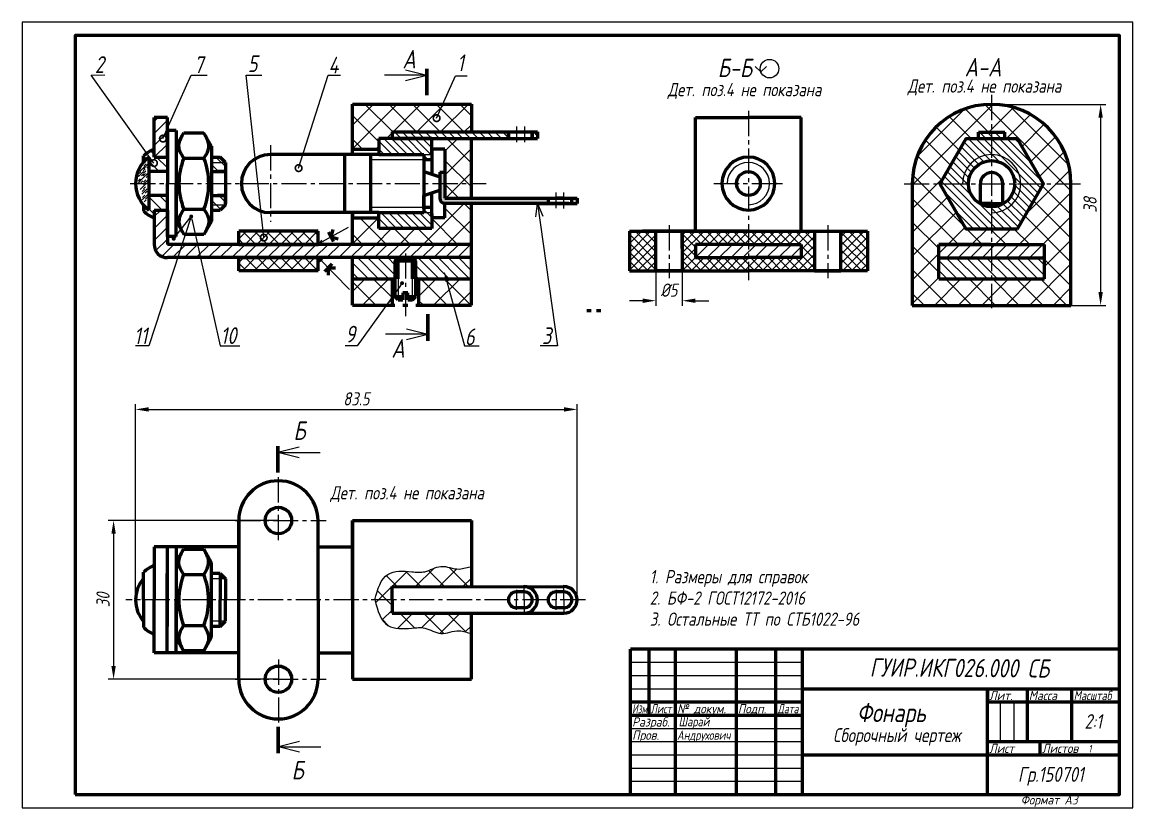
# Model space of a CAD drawing. Header units: millimetres. Extents: x 10 to 1070, y 0 to 297.
# Drawn here: x 430 to 850, y 0 to 297 of the extents above; entities that cross this region are included whole.
import ezdxf
from ezdxf import colors
from ezdxf.entities.mleader import LeaderData, LeaderLine
from ezdxf.math import Vec2, Vec3

# ---------------------------------------------------------------- set-up
doc = ezdxf.new("R2010")
doc.units = ezdxf.units.MM
doc.header["$LTSCALE"] = 0.5
doc.header["$PDMODE"] = 3
doc.linetypes.add('CENTER2', pattern=[28.575, 19.05, -3.175, 3.175, -3.175])
doc.layers.get('0').update_dxf_attribs({"linetype": 'CONTINUOUS', "lineweight": 60})
doc.layers.get('Defpoints').update_dxf_attribs({"linetype": 'CONTINUOUS'})
doc.layers.add('3-размеры', color=6, linetype='CONTINUOUS')
doc.layers.add('4-текст', color=7, linetype='CONTINUOUS', true_color=0x00ad00)
doc.styles.get("Standard").update_dxf_attribs({"font": 'ISOCPEUI.TTF', "width": 0.8})
doc.dimstyles.get("Standard").update_dxf_attribs({"dimtxt": 5, "dimasz": 5, "dimexe": 2, "dimexo": 0, "dimgap": 1.5, "dimtad": 1, "dimdec": 0, "dimzin": 0, "dimtxsty": 'Standard', "dimcen": 5, "dimadec": 0, "dimazin": 0, "dimtfac": 1, "dimtdec": 0, "dimtofl": 0, "dimtmove": 0, "dimatfit": 3, "dimldrblk": 'DOTSMALL', "dimfxl": 1, "dimtolj": 1, "dimtzin": 0, "dimarcsym": 0})
pattern_1 = [(135, (247.4436, -50.095), (-4.49013, -4.49013), []), (225, (247.4436, -50.095), (4.49013, -4.49013), [])]

# ---------------------------------------------------------------- blocks, each defined once
blk = doc.blocks.new('_DotSmall')
at = {"color": 0, "linetype": 'ByBlock', "const_width": 0.5}
blk.add_lwpolyline([(-0.0625, 0, 1), (0.0625, 0, 1)], format="xyb", close=True, dxfattribs=at)
blk = doc.blocks.new('_Dot')
at = {"color": 0, "lineweight": -2}
blk.add_line((-0.5, 0), (-1, 0), dxfattribs=at)
at = {"color": 0, "const_width": 0.5}
blk.add_lwpolyline([(-0.25, 0, 1), (0.25, 0, 1)], format="xyb", close=True, dxfattribs=at)
blk = doc.blocks.new('*D32')
at = {"layer": '3-размеры', "color": 0, "lineweight": -2, "transparency": 16777216}
for p, q in [((669.61, 203), (669.61, 189.71)), ((679.61, 203), (679.61, 189.71)), ((664.61, 191.71), (659.61, 191.71)), ((684.61, 191.71), (689.61, 191.71))]:
    blk.add_line(p, q, dxfattribs=at)
at = {"layer": '3-размеры', "color": 0, "lineweight": -3, "transparency": 16777216}
for points in [[(664.61, 192.54), (664.61, 190.87), (669.61, 191.71)], [(684.61, 192.54), (684.61, 190.87), (679.61, 191.71)]]:
    blk.add_solid(points, dxfattribs=at)
at = {"layer": 'Defpoints', "color": 0, "lineweight": -3, "transparency": 16777216}
for p in [(669.61, 203), (679.61, 203), (679.61, 191.71)]:
    blk.add_point(p, dxfattribs=at)
at = {"layer": '3-размеры', "color": 0, "lineweight": -3, "transparency": 16777216, "insert": (674.61, 195.71), "char_height": 5, "width": 8.0424, "attachment_point": 5}
blk.add_mtext('\\A1;%%C5', dxfattribs=at)
blk = doc.blocks.new('*D33')
at = {"layer": '3-размеры', "color": 0, "lineweight": -2, "transparency": 16777216}
for p, q in [((796.61, 265.94), (839.83, 265.94)), ((837.83, 260.94), (837.83, 194.95)), ((796.61, 189.95), (839.83, 189.95))]:
    blk.add_line(p, q, dxfattribs=at)
at = {"layer": '3-размеры', "color": 0, "lineweight": -3, "transparency": 16777216}
for points in [[(837, 260.94), (838.66, 260.94), (837.83, 265.94)], [(837, 194.95), (838.66, 194.95), (837.83, 189.95)]]:
    blk.add_solid(points, dxfattribs=at)
at = {"layer": 'Defpoints', "color": 0, "lineweight": -3, "transparency": 16777216}
for p in [(796.61, 265.94), (796.61, 189.95), (837.83, 189.95)]:
    blk.add_point(p, dxfattribs=at)
at = {"layer": '3-размеры', "color": 0, "lineweight": -3, "transparency": 16777216, "insert": (833.83, 227.95), "char_height": 5, "attachment_point": 5, "rotation": 90}
blk.add_mtext('\\A1;38', dxfattribs=at)
blk = doc.blocks.new('*D34')
at = {"layer": '3-размеры', "color": 0, "lineweight": -2, "transparency": 16777216}
for p, q in [((526.87, 108.6), (462.55, 108.6)), ((464.55, 103.6), (464.55, 53.6)), ((526.87, 48.6), (462.55, 48.6))]:
    blk.add_line(p, q, dxfattribs=at)
at = {"layer": '3-размеры', "color": 0, "lineweight": -3, "transparency": 16777216}
for points in [[(463.72, 103.6), (465.38, 103.6), (464.55, 108.6)], [(463.72, 53.6), (465.38, 53.6), (464.55, 48.6)]]:
    blk.add_solid(points, dxfattribs=at)
at = {"layer": 'Defpoints', "color": 0, "lineweight": -3, "transparency": 16777216}
for p in [(526.87, 108.6), (464.55, 48.6), (526.87, 48.6)]:
    blk.add_point(p, dxfattribs=at)
at = {"layer": '3-размеры', "color": 0, "lineweight": -3, "transparency": 16777216, "insert": (460.55, 78.6), "char_height": 5, "attachment_point": 5, "rotation": 90}
blk.add_mtext('\\A1;30', dxfattribs=at)
blk = doc.blocks.new('*D35')
at = {"layer": '3-размеры', "color": 0, "lineweight": -2, "transparency": 16777216}
for p, q in [((472.85, 78.59), (472.85, 152.61)), ((639.87, 78.6), (639.87, 152.61)), ((477.85, 150.61), (634.87, 150.61))]:
    blk.add_line(p, q, dxfattribs=at)
at = {"layer": '3-размеры', "color": 0, "lineweight": -3, "transparency": 16777216}
for points in [[(477.85, 151.44), (477.85, 149.78), (472.85, 150.61)], [(634.87, 151.44), (634.87, 149.78), (639.87, 150.61)]]:
    blk.add_solid(points, dxfattribs=at)
at = {"layer": 'Defpoints', "color": 0, "lineweight": -3, "transparency": 16777216}
for p in [(639.87, 150.61), (472.85, 78.59), (639.87, 78.6)]:
    blk.add_point(p, dxfattribs=at)
at = {"layer": '3-размеры', "color": 0, "lineweight": -3, "transparency": 16777216, "insert": (556.36, 154.61), "char_height": 5, "attachment_point": 5}
blk.add_mtext('\\A1;83.5', dxfattribs=at)

msp = doc.modelspace()

# ---------------------------------------------------------------- hatches: boundary and pattern name
at = {"lineweight": -3}
h = msp.add_hatch(dxfattribs=at)
h.set_pattern_fill('ANSI37', scale=2, style=0)
h.set_pattern_definition([(45, (246.883, -5), (-4.49013, 4.49013), []), (135, (246.883, -5), (-4.49013, -4.49013), [])])
h.paths.add_polyline_path([(599.88, 266), (554.88, 266), (554.88, 249), (564.88, 249), (564.88, 253), (569.88, 253), (569.88, 255.5), (599.88, 255.5)])
h.paths.add_polyline_path([(599.88, 253), (584.88, 253), (584.88, 249), (589.88, 249), (589.88, 243.5), (589.88, 236), (599.88, 236), (599.88, 240.25)])
h.paths.add_polyline_path([(599.88, 236), (589.88, 236), (589.88, 230.5), (599.88, 230.5)])
h.paths.add_polyline_path([(599.88, 228.5), (589.88, 228.5), (589.88, 223), (584.88, 223), (584.88, 219), (564.88, 219), (564.88, 223), (554.88, 223), (554.88, 213), (599.88, 213)])
h.paths.add_polyline_path([(569.88, 200), (554.88, 200), (554.88, 190), (569.88, 190)])
h.paths.add_polyline_path([(599.88, 200), (579.88, 200), (579.88, 190), (599.88, 190)])
h = msp.add_hatch(dxfattribs=at)
h.set_pattern_fill('ANSI37', scale=2, style=0)
h.set_pattern_definition([(45, (301.6075, -5.055), (-4.49013, 4.49013), []), (135, (301.6075, -5.055), (-4.49013, -4.49013), [])])
h.paths.add_polyline_path([(796.61, 265.94), (796.61, 255.44), (801.61, 255.44), (801.61, 252.94), (806.42, 252.94), (816.24, 235.94), (826.61, 235.94, 0.414214)])
h.paths.add_polyline_path([(786.79, 252.94), (791.61, 252.94), (791.61, 255.44), (796.61, 255.44), (796.61, 265.94, 0.414214), (766.61, 235.94), (776.98, 235.94)])
h.paths.add_polyline_path([(776.98, 235.94), (766.61, 235.94), (766.61, 189.94), (796.61, 189.94), (796.61, 199.94), (776.61, 199.94), (776.61, 212.94), (796.61, 212.94), (796.61, 218.94), (786.79, 218.94)])
h.paths.add_polyline_path([(826.61, 235.94), (816.24, 235.94), (806.42, 218.94), (796.61, 218.94), (796.61, 212.94), (816.61, 212.94), (816.61, 199.94), (796.61, 199.94), (796.61, 189.94), (826.61, 189.94)])
h = msp.add_hatch(dxfattribs=at)
h.set_pattern_fill('ANSI31', style=0)
h.set_pattern_definition([(45, (246.883, -5), (-2.245064, 2.245064), [])])
h.paths.add_polyline_path([(484.88, 261), (479.88, 261), (479.88, 246), (484.88, 246)])
h.paths.add_polyline_path([(484.88, 226), (479.88, 226), (479.88, 223), (479.88, 223), (479.88, 223), (479.88, 213.07, 0.418115), (484.88, 208), (599.88, 208), (599.88, 213), (484.88, 213)])
h = msp.add_hatch(dxfattribs=at)
h.set_pattern_fill('ANSI31', scale=0.65, angle=90, style=0)
h.set_pattern_definition([(135, (246.883, -5), (-1.459292, -1.459292), [])])
h.paths.add_polyline_path([(584.88, 253), (569.88, 253), (564.88, 253), (564.88, 247), (581.88, 247), (584.88, 247), (584.88, 248.5)])
h.paths.add_polyline_path([(584.88, 247), (581.88, 247), (581.88, 245), (584.88, 245), (584.88, 245.5)])
h.paths.add_polyline_path([(584.88, 226.5), (584.88, 227), (581.88, 227), (581.88, 226.5), (581.88, 225), (584.88, 225)])
h.paths.add_polyline_path([(584.88, 224.5), (584.88, 225), (581.88, 225), (564.88, 225), (564.88, 219), (584.88, 219)])
h = msp.add_hatch(dxfattribs=at)
h.set_pattern_fill('ANSI31', scale=0.65, angle=90, style=0)
h.set_pattern_definition([(135, (247.461, -4.927), (-1.459292, -1.459292), [])])
h.paths.add_polyline_path([(569.88, 255.5), (569.88, 253), (613.88, 253), (613.88, 255.5)])
h.paths.add_polyline_path([(624.88, 255.5), (622.88, 255.5), (622.88, 253), (624.88, 253)])
h = msp.add_hatch(dxfattribs=at)
h.set_pattern_fill('ANSI31', scale=0.65, angle=90, style=0)
h.set_pattern_definition([(135, (301.6075, -5.0551), (-1.4592916, -1.4592916), [])])
h.paths.add_polyline_path([(816.24, 235.94), (807.61, 235.94, -0.414214), (796.61, 224.94), (796.61, 218.94), (806.42, 218.94)])
h.paths.add_polyline_path([(806.42, 252.94), (796.61, 252.94), (796.61, 246.94, -0.414214), (807.61, 235.94), (816.24, 235.94)])
h.paths.add_polyline_path([(796.61, 246.94), (796.61, 252.94), (786.79, 252.94), (776.98, 235.94), (785.61, 235.94, -0.414214)])
h.paths.add_polyline_path([(787.86, 235.94), (776.98, 235.94), (786.79, 218.94), (796.61, 218.94), (796.61, 227.19, -0.414214)])
h.paths.add_polyline_path([(796.61, 244.69), (796.61, 246.94, 0.414214), (785.61, 235.94), (787.86, 235.94, -0.414214)], flags=17)
h.paths.add_polyline_path([(796.61, 246.94), (796.61, 244.69, -0.414214), (805.36, 235.94), (807.61, 235.94, 0.414214)])
h.paths.add_polyline_path([(807.61, 235.94), (805.36, 235.94, -0.414214), (796.61, 227.19), (796.61, 224.94, 0.414214)])
h = msp.add_hatch(dxfattribs=at)
h.set_pattern_fill('ANSI31', scale=0.65, angle=90, style=0)
h.set_pattern_definition([(135, (435.6015, 179.897), (-1.459292, -1.459292), [])])
h.paths.add_polyline_path([(796.61, 252.94), (796.61, 255.44), (791.61, 255.44), (791.61, 252.94)])
h.paths.add_polyline_path([(801.61, 252.94), (801.61, 255.44), (796.61, 255.44), (796.61, 252.94)])
h = msp.add_hatch(dxfattribs=at)
h.set_pattern_fill('ANSI31', angle=90, style=0)
h.set_pattern_definition([(135, (246.883, -5), (-2.245064, -2.245064), [])])
h.paths.add_polyline_path([(491, 226.2), (491.02, 226.23), (490.94, 226.11), (490.95, 226.12), (490.95, 226.13)])
h.paths.add_polyline_path([(491.04, 226.27), (491.02, 226.23), (491.09, 226.34)])
h.paths.add_polyline_path([(491.09, 245.59), (491.03, 245.68), (491, 245.73), (491.01, 245.71)])
h.paths.add_polyline_path([(490.96, 245.79), (490.95, 245.81), (490.95, 245.8)])
h.paths.add_polyline_path([(498.92, 245.9), (498.92, 245.91), (498.96, 245.97), (498.98, 245.99)])
h.paths.add_polyline_path([(501.57, 246), (501.57, 244), (506.88, 244), (504.88, 246)])
h.paths.add_polyline_path([(498.75, 245.64), (498.78, 245.68), (498.78, 245.69), (498.72, 245.59)])
h.paths.add_polyline_path([(498.85, 245.79), (498.85, 245.79), (498.78, 245.69), (498.81, 245.73)])
h.paths.add_polyline_path([(501.57, 244), (501.57, 240.5), (506.88, 240.5), (506.88, 244)])
h.paths.add_polyline_path([(488.24, 244), (488.24, 240.5), (488.26, 240.5), (488.26, 244)])
edge = h.paths.add_edge_path()
edge.add_line((484.93, 240.5), (484.93, 246))
edge.add_line((484.93, 246), (479.88, 246))
edge.add_line((479.88, 246), (479.88, 249))
edge.add_arc((485.34, 236), 14.1, 112.7605, 132.1143)
edge.add_line((475.88, 246.46), (475.88, 244.13))
edge.add_arc((485.34, 236), 12.47, 126.7058, 139.2948, ccw=False)
edge.add_line((477.88, 246), (477.88, 240.5))
edge.add_line((477.88, 240.5), (484.93, 240.5))
h.paths.add_polyline_path([(488.24, 246), (488.24, 244), (488.26, 244), (488.26, 246)])
edge = h.paths.add_edge_path()
edge.add_line((484.93, 226), (484.93, 231.5))
edge.add_line((484.93, 231.5), (477.88, 231.5))
edge.add_line((477.88, 231.5), (477.88, 226))
edge.add_arc((485.34, 236), 12.47, 220.7052, 233.2942, ccw=False)
edge.add_line((475.88, 227.87), (475.88, 225.54))
edge.add_arc((485.34, 236), 14.1, 227.8857, 247.24)
edge.add_line((479.88, 223), (479.88, 226))
edge.add_line((479.88, 226), (484.93, 226))
h.paths.add_polyline_path([(488.24, 231.5), (488.24, 228), (488.26, 228), (488.26, 231.5)])
h.paths.add_polyline_path([(488.24, 228), (488.24, 226), (488.26, 226), (488.26, 228)])
h.paths.add_polyline_path([(498.81, 226.2), (498.79, 226.23), (498.78, 226.25)])
h.paths.add_polyline_path([(498.94, 226), (498.93, 226.01), (498.94, 226)])
h.paths.add_polyline_path([(498.89, 226.08), (498.87, 226.1), (498.9, 226.06)])
h.paths.add_polyline_path([(501.57, 228), (501.57, 226), (504.88, 226), (506.88, 228)])
h.paths.add_polyline_path([(498.86, 226.13), (498.84, 226.15), (498.87, 226.11)])
h.paths.add_polyline_path([(501.57, 231.5), (501.57, 228), (506.88, 228), (506.88, 231.5)])
h = msp.add_hatch(color=7, dxfattribs=at)
h.paths.add_polyline_path([(589.88, 240.25), (587.88, 240.25), (587.88, 236), (589.88, 236)])
h.paths.add_polyline_path([(589.88, 236), (587.88, 236), (587.88, 230.5, 0.414214), (589.88, 228.5), (628.88, 228.5), (628.88, 230.5), (589.88, 230.5)])
h.paths.add_polyline_path([(639.88, 230.5), (637.73, 230.5), (637.73, 228.5), (639.88, 228.5)])
h = msp.add_hatch(dxfattribs=at)
h.set_pattern_fill('ANSI37', style=0)
h.set_pattern_definition([(45, (246.883, -5), (-2.245064, 2.245064), []), (135, (246.883, -5), (-2.245064, -2.245064), [])])
h.paths.add_polyline_path([(541.88, 218), (511.88, 218), (511.88, 213), (541.88, 213)])
h.paths.add_polyline_path([(541.88, 208), (511.88, 208), (511.88, 203), (541.88, 203)])
h = msp.add_hatch(dxfattribs=at)
h.set_pattern_fill('ANSI37', scale=0.75, style=0)
h.set_pattern_definition([(45, (425.6075, 191.5), (-1.683798, 1.683798), []), (135, (425.6075, 191.5), (-1.683798, -1.683798), [])])
h.paths.add_polyline_path([(669.61, 218), (664.61, 218), (659.61, 218), (659.61, 203), (669.61, 203)])
h.paths.add_polyline_path([(704.61, 218), (679.61, 218), (679.61, 203), (704.61, 203), (704.61, 208), (684.61, 208), (684.61, 213), (704.61, 213)])
h.paths.add_polyline_path([(729.61, 218), (704.61, 218), (704.61, 213), (724.61, 213), (724.61, 208), (704.61, 208), (704.61, 203), (729.61, 203)])
h.paths.add_polyline_path([(749.61, 218), (739.61, 218), (739.61, 203), (749.61, 203)])
h = msp.add_hatch(dxfattribs=at)
h.set_pattern_fill('ANSI31', style=0)
h.set_pattern_definition([(45, (425.6075, 191.5), (-2.245064, 2.245064), [])])
h.paths.add_polyline_path([(724.61, 213), (704.61, 213), (704.61, 208), (724.61, 208)])
h.paths.add_polyline_path([(704.61, 213), (684.61, 213), (684.61, 208), (704.61, 208)])
h = msp.add_hatch(dxfattribs=at)
h.set_pattern_fill('ANSI31', style=0)
h.set_pattern_definition([(45, (301.6075, -5.055), (-2.245064, 2.245064), [])])
h.paths.add_polyline_path([(796.61, 212.94), (776.61, 212.94), (776.61, 207.94), (796.61, 207.94)])
h.paths.add_polyline_path([(816.61, 212.94), (796.61, 212.94), (796.61, 207.94), (816.61, 207.94)])
h = msp.add_hatch(dxfattribs=at)
h.set_pattern_fill('ANSI31', scale=0.85, angle=90, style=0)
h.set_pattern_definition([(135, (246.883, -5), (-1.908304, -1.908304), [])])
h.paths.add_polyline_path([(570.88, 208), (565.51, 208), (554.88, 208), (554.88, 200), (570.88, 200)])
h.paths.add_polyline_path([(599.88, 208), (578.88, 208), (578.88, 200), (581.13, 200), (599.88, 200)])
h.paths.add_polyline_path([(570.88, 206.67), (572.22, 206.67), (572.22, 208), (570.88, 208)])
h.paths.add_polyline_path([(577.55, 206.67), (578.88, 206.67), (578.88, 208), (577.55, 208)])
h = msp.add_hatch(dxfattribs=at)
h.set_pattern_fill('ANSI31', scale=0.85, angle=90, style=0)
h.set_pattern_definition([(135, (301.6075, -5.0551), (-1.908304, -1.908304), [])])
h.paths.add_polyline_path([(796.61, 207.94), (776.61, 207.94), (776.61, 199.94), (796.61, 199.94)])
h.paths.add_polyline_path([(816.61, 207.94), (796.61, 207.94), (796.61, 199.94), (816.61, 199.94)])
h = msp.add_hatch(dxfattribs=at)
h.set_pattern_fill('ANSI37', scale=2, angle=90, style=0)
h.set_pattern_definition(pattern_1)
edge = h.paths.add_edge_path()
edge.add_spline(control_points=[(599.87, 91.22), (598.32, 91.04), (594.55, 89.28), (588.41, 92.62), (582.77, 88.64), (576.05, 89.47), (566.41, 89.84), (564.41, 82.63), (563.38, 78.63)], knot_values=[0.332585, 0.332585, 0.332585, 0.332585, 5.011488, 12.082556, 18.407111, 23.407111, 32.462496, 43.310252, 43.310252, 43.310252, 43.310252], degree=3, periodic=0)
edge.add_line((563.37, 78.6), (569.87, 78.6))
edge.add_line((569.87, 78.6), (569.87, 83.61))
edge.add_line((569.87, 83.61), (599.87, 83.6))
edge.add_line((599.87, 83.6), (599.87, 91.22))
h = msp.add_hatch(dxfattribs=at)
h.set_pattern_fill('ANSI37', scale=2, angle=90, style=0)
h.set_pattern_definition(pattern_1)
edge = h.paths.add_edge_path()
edge.add_spline(control_points=[(599.87, 65.97), (598.32, 66.16), (594.55, 67.91), (588.41, 64.57), (582.77, 68.55), (576.05, 67.72), (566.41, 67.35), (564.41, 74.56), (563.38, 78.56)], knot_values=[0.332585, 0.332585, 0.332585, 0.332585, 5.011488, 12.082556, 18.407111, 23.407111, 32.462496, 43.310252, 43.310252, 43.310252, 43.310252], degree=3, periodic=0)
edge.add_line((563.37, 78.6), (569.87, 78.6))
edge.add_line((569.87, 78.6), (569.87, 73.59))
edge.add_line((569.87, 73.59), (599.87, 73.59))
edge.add_line((599.87, 73.59), (599.87, 65.97))

# ---------------------------------------------------------------- linework, layer by layer
at = {"color": 7, "lineweight": -3}
for p, q in [((574.97, 278.95), (582.97, 276.95)), ((707.21, 280.32), (709.34, 278.2)), ((709.34, 278.2), (711.46, 280.32)), ((582.97, 276.95), (566.97, 276.95)), ((574.97, 274.95), (582.97, 276.95)), ((488.24, 244), (488.26, 244)), ((501.57, 244), (506.88, 244)), ((581.88, 245), (561.88, 245)), ((581.88, 247), (584.88, 247)), ((475.83, 240.61), (473.96, 238.7)), ((474.82, 240.42), (474.25, 239.81)), ((476.42, 242.48), (474.47, 240.5)), ((475.85, 239.66), (475.11, 238.92)), ((477.59, 239.97), (475.63, 237.98)), ((476.44, 241.53), (475.7, 240.79)), ((476.57, 239.78), (475.78, 238.94)), ((477.77, 243.54), (475.88, 241.62)), ((476.71, 240.74), (475.92, 239.9)), ((476.82, 243.42), (476.03, 242.58)), ((477.74, 239.98), (477, 239.24)), ((477.77, 242.58), (477.11, 241.92)), ((475.63, 237.98), (473.68, 236)), ((474.62, 237.8), (473.83, 236.96)), ((476.56, 235.73), (474.61, 233.75)), ((475.65, 237.03), (474.91, 236.29)), ((477.73, 237.58), (475.78, 235.6)), ((476.72, 237.4), (475.92, 236.56)), ((477.6, 239.02), (476.86, 238.28)), ((477.75, 236.63), (477.01, 235.89)), ((707.96, 236), (717.53, 236)), ((477.2, 234.03), (475.25, 232.04)), ((476.18, 233.84), (475.39, 233)), ((477.34, 231.79), (475.39, 229.8)), ((476.33, 231.6), (475.53, 230.76)), ((476.58, 234.78), (475.84, 234.04)), ((477.21, 233.08), (476.47, 232.34)), ((476.91, 229.9), (476.12, 229.06)), ((477.36, 230.84), (476.62, 230.1)), ((488.24, 228), (488.26, 228)), ((501.57, 228), (506.88, 228)), ((581.88, 227), (561.88, 227)), ((581.88, 225), (584.88, 225)), ((542.18, 213.36), (553.36, 219.46)), ((542.18, 213.36), (543.31, 214.59)), ((542.18, 213.36), (543.82, 213.6)), ((542, 207.88), (553.8, 196)), ((542, 207.88), (542.68, 206.38)), ((542, 207.88), (543.5, 207.14)), ((570.88, 208), (570.88, 200)), ((578.88, 208), (578.88, 200)), ((575.36, 181.03), (583.36, 179.03)), ((583.36, 179.03), (567.36, 179.03)), ((583.36, 179.03), (575.36, 179.03)), ((575.36, 177.03), (583.36, 179.03)), ((534.71, 136.3), (526.71, 134.3)), ((526.71, 134.3), (542.71, 134.3)), ((534.71, 132.3), (526.71, 134.3)), ((488.2, 86.6), (488.18, 86.6)), ((506.87, 86.6), (501.51, 86.6)), ((616.87, 82.37), (616.87, 78.6)), ((631.87, 82.37), (631.87, 78.6)), ((616.87, 74.83), (616.87, 78.6)), ((631.87, 74.83), (631.87, 78.6)), ((488.2, 70.6), (488.18, 70.6)), ((506.87, 70.6), (501.51, 70.6))]:
    msp.add_line(p, q, dxfattribs=at)
at = {"color": 7, "lineweight": 100}
for p, q in [((582.99, 279.37), (582.99, 269.37)), ((583.38, 176.6), (583.38, 186.6))]:
    msp.add_line(p, q, dxfattribs=at)
at = {"color": 7, "linetype": 'CENTER2', "lineweight": -3}
for p, q in [((796.61, 269.51), (796.61, 188.9)), ((704.61, 263.5), (704.61, 199.5)), ((617.03, 251.66), (617.03, 257.62)), ((620.03, 251.62), (620.03, 257.62)), ((523.88, 250.5), (523.88, 221.5)), ((470.86, 236), (605.44, 236)), ((691.58, 236), (707.96, 236)), ((763.49, 235.94), (830.99, 235.94)), ((631.88, 226.66), (631.88, 232.62)), ((634.88, 226.62), (634.88, 232.62)), ((674.61, 220.22), (674.61, 200.25)), ((734.61, 220.22), (734.61, 200.25)), ((574.88, 209.62), (574.88, 185.4)), ((526.87, 101.19), (526.87, 125.62)), ((510.57, 108.6), (544.88, 108.6)), ((619.87, 78.6), (619.87, 84.14)), ((634.87, 78.6), (634.87, 84.14)), ((642.97, 78.6), (469.18, 78.6)), ((619.87, 78.6), (619.87, 73.05)), ((634.87, 78.6), (634.87, 73.05)), ((526.87, 56), (526.87, 31.57)), ((510.57, 48.6), (544.88, 48.6))]:
    msp.add_line(p, q, dxfattribs=at)
at = {"color": 7, "lineweight": 60}
for p, q in [((554.88, 247), (554.88, 266)), ((554.88, 266), (599.88, 266)), ((599.88, 266), (599.88, 255.5)), ((484.88, 261), (479.88, 261)), ((479.88, 246), (479.88, 261)), ((484.88, 246), (484.88, 261)), ((684.61, 218.5), (684.61, 261)), ((684.61, 261), (704.61, 261)), ((724.61, 261), (704.61, 261)), ((724.61, 218.5), (724.61, 261)), ((488.24, 250.19), (491.09, 255.21)), ((491.09, 255.21), (498.72, 255.21)), ((501.57, 250.19), (498.72, 255.21)), ((584.88, 253), (564.88, 253)), ((564.88, 253), (564.88, 247)), ((569.88, 255.5), (569.88, 253)), ((569.88, 255.5), (624.88, 255.5)), ((569.88, 253), (624.88, 253)), ((584.88, 247.5), (584.88, 253)), ((599.88, 230.5), (599.88, 253)), ((613.88, 255.5), (613.88, 253)), ((613.88, 253), (613.88, 255.5)), ((622.88, 255.5), (622.88, 253)), ((622.88, 253), (622.88, 255.5)), ((624.88, 255.5), (624.88, 253)), ((624.88, 255), (624.88, 253)), ((791.61, 252.94), (791.61, 255.44)), ((791.61, 255.44), (801.61, 255.44)), ((801.61, 252.94), (801.61, 255.44)), ((488.24, 250.19), (488.24, 235.97)), ((501.57, 250.19), (501.57, 235.97)), ((554.88, 249), (564.88, 249)), ((589.88, 249), (584.88, 249)), ((584.88, 248.5), (584.88, 245.5)), ((589.88, 249), (589.88, 243.5)), ((475.88, 244.13), (475.88, 246.46)), ((477.88, 246), (477.88, 226)), ((479.88, 246), (484.93, 246)), ((488.24, 246), (488.26, 246)), ((491.09, 245.59), (498.72, 245.59)), ((501.57, 246), (504.88, 246)), ((506.88, 244), (504.88, 246)), ((506.88, 244), (506.88, 240.5)), ((554.88, 247), (523.88, 247)), ((551.88, 247), (551.88, 225)), ((564.88, 247), (554.88, 247)), ((561.88, 225), (561.88, 247)), ((564.88, 247), (581.88, 247)), ((581.88, 247), (581.88, 240.5)), ((581.88, 245.5), (581.88, 226.5)), ((581.88, 245.5), (581.88, 240.5)), ((584.88, 245), (581.88, 245)), ((584.88, 245.5), (584.88, 239.5)), ((484.88, 240.5), (477.88, 240.5)), ((484.88, 240.5), (484.93, 240.5)), ((488.24, 240.5), (488.26, 240.5)), ((501.57, 240.5), (506.88, 240.5)), ((506.88, 240.5), (503.88, 240.5)), ((506.88, 243.5), (506.88, 228.5)), ((581.88, 240.5), (587.88, 238.5)), ((587.88, 240.25), (589.88, 240.25)), ((587.88, 240.25), (587.88, 230.5)), ((589.88, 243.5), (589.88, 230.5)), ((599.88, 236), (599.88, 240.25)), ((488.24, 235.97), (488.24, 221.74)), ((501.57, 235.97), (501.57, 221.74)), ((766.61, 236.44), (766.61, 192.44)), ((766.61, 235.94), (766.61, 189.94)), ((792.36, 228.44), (792.36, 235.92)), ((800.86, 228.44), (800.86, 235.92)), ((826.61, 189.95), (826.61, 235.86)), ((484.88, 231.5), (477.88, 231.5)), ((484.88, 231.5), (484.93, 231.5)), ((488.24, 231.5), (488.26, 231.5)), ((501.57, 231.5), (506.88, 231.5)), ((506.88, 231.5), (503.88, 231.5)), ((506.88, 228), (506.88, 231.5)), ((581.88, 231.5), (587.88, 233.5)), ((581.88, 226.5), (581.88, 231.5)), ((581.88, 226.5), (581.88, 231.5)), ((584.88, 226.5), (584.88, 232.5)), ((475.88, 227.87), (475.88, 225.54)), ((506.88, 228), (504.88, 226)), ((584.88, 227), (581.88, 227)), ((589.88, 230.5), (637.73, 230.5)), ((589.88, 228.5), (589.88, 228.5)), ((636.68, 228.5), (589.88, 228.5)), ((589.88, 223), (589.88, 228.5)), ((599.88, 190), (599.88, 228.5)), ((624.88, 230.5), (627.88, 230.5)), ((624.88, 228.5), (639.88, 228.5)), ((628.73, 228.5), (631.73, 228.5)), ((628.88, 230.5), (628.88, 228.5)), ((631.73, 230.5), (634.73, 230.5)), ((634.73, 230.5), (631.73, 230.5)), ((637.73, 230.5), (639.88, 230.5)), ((637.73, 230.5), (637.73, 228.5)), ((639.88, 230.5), (639.88, 228.5)), ((796.61, 228.44), (792.36, 228.44)), ((796.61, 228.44), (800.86, 228.44)), ((479.88, 226), (479.88, 213.07)), ((479.88, 226), (484.93, 226)), ((484.88, 226), (484.88, 213)), ((488.24, 226), (488.26, 226)), ((491.09, 226.34), (498.72, 226.34)), ((501.57, 226), (504.88, 226)), ((554.88, 225), (523.88, 225)), ((554.88, 213), (554.88, 225)), ((564.88, 225), (554.88, 225)), ((554.88, 224.5), (554.88, 222.5)), ((554.88, 223), (564.88, 223)), ((564.88, 219), (564.88, 225)), ((564.88, 225), (581.88, 225)), ((581.88, 226.5), (581.88, 225)), ((584.88, 223.5), (584.88, 226.5)), ((584.88, 224.5), (584.88, 219)), ((584.88, 224.5), (584.88, 223.5)), ((589.88, 223), (584.88, 223)), ((488.24, 221.74), (491.09, 216.72)), ((501.57, 221.74), (498.72, 216.72)), ((546.77, 215.86), (547.56, 218.58)), ((584.88, 219), (564.88, 219)), ((498.72, 216.72), (491.09, 216.72)), ((541.88, 218), (511.88, 218)), ((511.88, 213), (511.88, 218)), ((541.88, 213), (541.88, 218)), ((545.8, 217.61), (547.73, 214.11)), ((546.77, 215.86), (549.48, 215.08)), ((659.61, 218), (659.61, 203)), ((659.61, 218), (684.61, 218)), ((659.61, 218), (674.61, 218)), ((674.61, 218), (664.61, 218)), ((664.61, 218), (669.61, 218)), ((669.61, 203), (669.61, 218)), ((674.61, 218), (691.61, 218)), ((704.61, 218), (674.61, 218)), ((679.61, 211.47), (679.61, 218)), ((679.61, 218), (679.61, 203)), ((684.61, 218), (704.61, 218)), ((704.61, 218), (734.61, 218)), ((729.61, 218), (729.61, 203)), ((734.61, 218), (749.61, 218)), ((739.61, 203), (739.61, 218)), ((749.61, 218), (749.61, 203)), ((599.88, 213), (484.88, 213)), ((679.61, 211.11), (679.61, 203)), ((684.61, 213), (684.61, 208)), ((704.61, 213), (684.61, 213)), ((704.61, 213), (724.61, 213)), ((724.61, 213), (724.61, 208)), ((796.61, 212.94), (776.61, 212.94)), ((776.61, 199.94), (776.61, 212.94)), ((776.61, 212.94), (816.61, 212.94)), ((816.61, 199.94), (816.61, 212.94)), ((599.88, 208), (484.88, 208)), ((511.88, 203), (511.88, 208)), ((541.88, 203), (541.88, 208)), ((554.88, 190), (554.88, 208)), ((574.88, 208), (565.51, 208)), ((574.88, 208), (571.13, 208)), ((572.22, 200), (572.22, 208)), ((574.88, 208), (578.63, 208)), ((577.55, 200), (577.55, 208)), ((684.61, 208), (704.61, 208)), ((724.61, 208), (704.61, 208)), ((776.61, 207.94), (816.61, 207.94)), ((776.61, 207.94), (816.61, 207.94)), ((541.88, 203), (511.88, 203)), ((547.09, 205.59), (544.26, 202.76)), ((545.68, 204.17), (548.51, 204.17)), ((545.68, 204.17), (545.68, 201.34)), ((659.61, 203), (704.61, 203)), ((679.61, 203), (669.61, 203)), ((674.61, 203), (679.61, 203)), ((749.61, 203), (704.61, 203)), ((729.61, 203), (739.61, 203)), ((554.88, 200), (570.88, 200)), ((569.88, 200), (569.88, 190)), ((578.88, 200), (581.13, 200)), ((578.88, 200), (599.88, 200)), ((579.88, 200), (579.88, 190)), ((776.61, 199.94), (816.61, 199.94)), ((796.61, 199.94), (816.61, 199.94)), ((554.88, 190), (570.88, 190)), ((573.88, 190), (575.88, 190)), ((578.88, 190), (599.88, 190)), ((766.61, 189.95), (826.61, 189.95)), ((511.87, 78.6), (511.87, 108.6)), ((511.87, 108.6), (511.87, 78.6)), ((541.87, 78.6), (541.87, 108.82)), ((554.87, 108.6), (554.87, 78.6)), ((554.87, 78.6), (554.87, 108.6)), ((554.87, 108.6), (599.87, 108.6)), ((599.87, 108.6), (599.87, 83.59)), ((479.87, 98.6), (479.87, 78.6)), ((511.87, 98.6), (479.87, 98.6)), ((484.87, 98.6), (484.87, 78.95)), ((488.18, 92.78), (491.03, 97.8)), ((491.03, 97.8), (498.66, 97.8)), ((501.51, 92.78), (498.66, 97.8)), ((541.87, 98.6), (554.87, 98.6)), ((488.18, 92.78), (488.18, 78.55)), ((501.51, 92.78), (501.51, 78.55)), ((554.87, 78.6), (554.87, 96.1)), ((475.87, 78.6), (475.87, 89.05)), ((484.87, 78.6), (484.87, 88.6)), ((484.87, 78.6), (484.87, 88.45)), ((484.87, 88.45), (484.87, 86.45)), ((488.2, 88.6), (488.18, 88.6)), ((504.87, 88.6), (501.51, 88.6)), ((504.87, 88.6), (504.87, 78.6)), ((504.87, 88.6), (506.87, 86.6)), ((491.03, 88.18), (498.66, 88.18)), ((506.87, 86.6), (506.87, 78.6)), ((569.87, 78.6), (569.87, 83.6)), ((569.87, 83.6), (634.87, 83.59)), ((619.87, 81.61), (616.72, 81.61)), ((634.87, 81.61), (631.72, 81.61)), ((475.87, 78.6), (475.87, 68.14)), ((479.87, 58.6), (479.87, 78.6)), ((484.87, 78.95), (484.87, 78.95)), ((484.87, 78.6), (484.87, 68.74)), ((484.87, 78.6), (484.87, 68.6)), ((484.87, 58.6), (484.87, 78.24)), ((488.18, 78.55), (488.18, 64.33)), ((501.51, 78.55), (501.51, 64.33)), ((504.87, 68.6), (504.87, 78.6)), ((506.87, 70.6), (506.87, 78.6)), ((511.87, 48.6), (511.87, 78.6)), ((541.87, 78.6), (541.87, 48.37)), ((554.87, 78.6), (554.87, 48.6)), ((569.87, 78.6), (569.87, 73.6)), ((569.87, 73.6), (634.87, 73.6)), ((599.87, 48.6), (599.87, 73.6)), ((619.87, 75.58), (616.72, 75.58)), ((634.87, 75.58), (631.72, 75.58)), ((484.87, 68.74), (484.87, 70.74)), ((488.2, 68.6), (488.18, 68.6)), ((491.03, 68.93), (498.66, 68.93)), ((504.87, 68.6), (501.51, 68.6)), ((504.87, 68.6), (506.87, 70.6)), ((488.18, 64.33), (491.03, 59.31)), ((501.51, 64.33), (498.66, 59.31)), ((498.66, 59.31), (491.03, 59.31)), ((511.87, 58.6), (479.87, 58.6)), ((541.87, 58.6), (554.87, 58.6)), ((554.87, 48.6), (599.87, 48.6))]:
    msp.add_line(p, q, dxfattribs=at)
at = {"lineweight": 60}
for p, q in [((488.26, 256.01), (484.93, 256.01)), ((484.93, 256.01), (484.93, 236.01)), ((488.26, 256.01), (488.26, 236.01)), ((484.93, 216.01), (484.93, 236.01)), ((488.26, 216.01), (488.26, 236.01)), ((488.26, 216.01), (484.93, 216.01)), ((570.88, 206.67), (572.22, 208)), ((578.88, 206.67), (570.88, 206.67)), ((570.88, 206.67), (570.88, 193.33)), ((572.22, 208), (577.55, 208)), ((577.55, 208), (578.88, 206.67)), ((578.88, 193.33), (578.88, 206.67)), ((572.22, 192), (570.88, 193.33)), ((570.88, 193.33), (573.88, 193.33)), ((575.88, 194.67), (573.88, 194.67)), ((573.88, 194.67), (573.88, 192)), ((575.88, 192), (575.88, 194.67)), ((575.88, 193.33), (578.88, 193.33)), ((577.55, 192), (578.88, 193.33)), ((572.22, 192), (573.88, 192)), ((575.88, 192), (577.55, 192)), ((643.5, 188), (645.16, 188)), ((647.16, 188), (648.83, 188)), ((488.2, 98.6), (484.87, 98.6)), ((484.87, 98.6), (484.87, 78.6)), ((488.2, 98.6), (488.2, 78.6)), ((484.87, 58.6), (484.87, 78.6)), ((488.2, 58.6), (488.2, 78.6)), ((844.99, 60), (659.99, 60)), ((659.99, 5), (659.99, 60)), ((666.99, 60), (666.99, 35)), ((676.99, 5), (676.99, 60)), ((699.99, 60), (699.99, 5)), ((714.99, 5), (714.99, 60)), ((724.99, 60), (724.99, 5)), ((488.2, 58.6), (484.87, 58.6)), ((724.99, 45), (844.99, 45)), ((794.99, 5), (794.99, 45)), ((809.99, 45), (809.99, 25)), ((826.99, 25), (826.99, 45)), ((659.99, 40), (724.99, 40)), ((794.99, 40), (844.99, 40)), ((659.99, 35), (724.99, 35)), ((794.99, 25), (844.99, 25)), ((814.99, 20), (814.99, 25)), ((724.99, 20), (844.99, 20))]:
    msp.add_line(p, q, dxfattribs=at)
at = {"color": 7, "lineweight": 90}
for p, q in [((511.88, 213), (541.88, 213)), ((511.88, 208), (541.88, 208))]:
    msp.add_line(p, q, dxfattribs=at)
at = {"lineweight": -3}
for p, q in [((572.22, 208), (572.22, 192)), ((577.55, 192), (577.55, 208)), ((659.99, 55), (724.99, 55)), ((659.99, 50), (724.99, 50)), ((659.99, 45), (724.99, 45)), ((799.99, 25), (799.99, 40)), ((804.99, 40), (804.99, 25)), ((659.99, 30), (724.99, 30)), ((534.87, 25.08), (526.87, 23.08)), ((526.87, 23.08), (542.87, 23.08)), ((534.87, 21.08), (526.87, 23.08)), ((659.99, 25), (724.99, 25)), ((659.99, 20), (724.99, 20)), ((659.99, 15), (724.99, 15)), ((659.99, 10), (724.99, 10))]:
    msp.add_line(p, q, dxfattribs=at)
at = {"lineweight": 100}
for p, q in [((526.69, 136.72), (526.69, 126.72)), ((526.85, 20.66), (526.85, 30.66))]:
    msp.add_line(p, q, dxfattribs=at)
msp.add_line((794.99, 45), (794.99, 40))
at = {"lineweight": 60}
msp.add_lwpolyline([(449.99, 5), (844.99, 5), (844.99, 292), (449.99, 292)], close=True, dxfattribs=at)
at = {"color": 7, "lineweight": 60}
msp.add_lwpolyline([(806.42, 218.94), (816.24, 235.94), (806.42, 252.94), (786.79, 252.94), (776.98, 235.94), (786.79, 218.94)], close=True, dxfattribs=at)
at = {"color": 7, "lineweight": -3}
msp.add_circle((712.61, 279.45), 3.5, dxfattribs=at)
at = {"color": 7, "lineweight": 60}
for centre, radius in [((796.61, 235.94), 8.75), ((704.61, 236), 4.5), ((526.87, 108.6), 5), ((526.87, 48.6), 5)]:
    msp.add_circle(centre, radius, dxfattribs=at)
for centre, radius, start, end in [((796.61, 235.94), 30, 0, 180), ((485.34, 236), 14.1, 112.7605, 132.1143), ((485.34, 236), 12.47, 126.7058, 233.2942), ((515.76, 235.97), 26.48, 158.6879, 201.3121), ((474.05, 235.97), 26.48, 338.6879, 21.3121), ((523.88, 236), 11, 90, 270), ((704.61, 236), 10, 90, 270), ((704.61, 236), 10, 270, 90), ((796.61, 235.94), 4.25, 0, 180), ((589.88, 230.5), 2, 180, 270), ((485.34, 236), 14.1, 227.8857, 247.24), ((484.88, 213), 5, 179.2378, 270), ((526.87, 108.6), 15, 0, 180), ((485.32, 78.6), 14.1, 112.7605, 132.1143), ((485.32, 78.59), 12.47, 139.2948, 180.0074), ((515.7, 78.55), 26.48, 158.6879, 201.3121), ((473.99, 78.55), 26.48, 338.6879, 21.3121), ((616.87, 78.6), 3, 90, 180), ((619.87, 78.6), 5, 0, 90), ((619.87, 78.59), 3, 0, 90), ((631.87, 78.6), 3, 90, 180), ((634.87, 78.6), 5, 0, 90), ((634.87, 78.59), 3, 0, 90), ((485.32, 78.6), 12.47, 179.9926, 220.7052), ((616.87, 78.6), 3, 180, 270), ((619.87, 78.6), 5, 270, 0), ((619.87, 78.6), 3, 270, 0), ((631.87, 78.6), 3, 180, 270), ((634.87, 78.6), 5, 270, 0), ((634.87, 78.6), 3, 270, 0), ((485.32, 78.6), 14.1, 227.8857, 247.2395), ((526.87, 48.6), 15, 180, 0)]:
    msp.add_arc(centre, radius, start, end, dxfattribs=at)
at = {"color": 7, "lineweight": -3}
for centre, radius in [((704.61, 236), 8), ((796.61, 235.94), 11)]:
    msp.add_arc(centre, radius, 270, 180, dxfattribs=at)
at = {"color": 7, "lineweight": 60}
for points in [[(491.09, 245.59), (489.49, 248.64), (489.28, 250.63), (489.82, 252.66), (490.5, 254.18)], [(498.72, 245.59), (500.31, 248.64), (500.52, 250.63), (499.98, 252.66), (499.3, 254.18)], [(491.09, 226.34), (489.49, 223.29), (489.28, 221.3), (489.82, 219.27), (490.5, 217.75)], [(498.72, 226.34), (500.31, 223.29), (500.52, 221.3), (499.98, 219.27), (499.3, 217.75)], [(491.03, 88.18), (489.43, 91.23), (489.22, 93.22), (489.76, 95.25), (490.45, 96.77)], [(498.66, 88.18), (500.25, 91.23), (500.46, 93.22), (499.92, 95.25), (499.24, 96.77)], [(491.03, 68.93), (489.43, 65.88), (489.22, 63.89), (489.76, 61.86), (490.45, 60.34)], [(498.66, 68.93), (500.25, 65.88), (500.46, 63.89), (499.92, 61.86), (499.24, 60.34)]]:
    msp.add_spline(points, degree=3, dxfattribs=at)
at = {"color": 7, "lineweight": -3}
for points in [[(563.38, 78.63), (564.41, 82.63), (566.41, 89.84), (576.05, 89.47), (582.77, 88.64), (588.41, 92.62), (594.6, 89.26), (598.41, 91.08), (600, 91.24)], [(563.38, 78.56), (564.41, 74.56), (566.41, 67.35), (576.05, 67.72), (582.77, 68.55), (588.41, 64.57), (594.6, 67.94), (598.41, 66.11), (600, 65.95)]]:
    msp.add_open_spline(points, degree=3, knots=[0.332585, 0.332585, 0.332585, 0.332585, 11.18034, 20.235725, 25.235725, 31.56028, 38.631348, 43.450256, 43.450256, 43.450256, 43.450256], dxfattribs=at)
at = {"layer": '3-размеры', "color": 0}
msp.add_lwpolyline([(429.99, 0), (849.99, 0), (849.99, 297), (429.99, 297)], close=True, dxfattribs=at)

# ---------------------------------------------------------------- texts
at = {"color": 7, "lineweight": -3, "width": 0.8}
for s, height, p in [('A', 7, (573.79, 279.53)), ('2', 6.33, (457.49, 277.82)), ('7', 6.33, (494.97, 277.75)), ('5', 6.33, (515.3, 278.16)), ('4', 6.33, (545.82, 277.61)), ('1', 6.33, (594.49, 278.48)), ('Б-Б', 7, (693.02, 276.23)), ('A-A', 7, (786.41, 276.5)), ('Дет. поз.4 не показана', 5, (674.13, 269.02)), ('Дет. поз.4 не показана', 5, (764.86, 270.36)), ('11', 6.326, (472.29, 175.27)), ('10 ', 6.326, (505.03, 175.35)), ('9', 6.33, (552.26, 175.92)), ('6', 6.33, (597.42, 174.89)), ('3', 6.33, (626.56, 175.31)), ('A', 7, (569.61, 170.19)), ('Б', 7, (532.58, 139.1)), ('Дет. поз.4 не показана', 5, (546.53, 116.59)), ('Фонарь', 7.229, (745.65, 32.38)), ('Шарай', 3.5, (678.21, 30.81)), ('2:1', 5.506, (831.73, 29.9)), ('Сборочный чертеж', 5.2426, (736.64, 24.85)), ('Андрухович', 3.5, (677.64, 25.69)), ('1', 2.88, (833.23, 20.89)), ('Б', 7, (531.86, 10.72)), ('Гр.150701', 5.626, (806.55, 9.81))]:
    msp.add_text(s, height=height, dxfattribs=at).set_placement(p)
msp.add_text('ГУИР.ИКГ026.000 СБ', height=6.8998, rotation=359.6415, dxfattribs=at).set_placement((750.5, 49.63))
at = {"lineweight": -3, "width": 0.9}
msp.add_text('Формат А3', height=3.5, dxfattribs=at).set_placement((807.59, 1.25))
at = {"layer": '3-размеры', "color": 7, "lineweight": -3, "width": 0.8}
for s, p in [('1. Размеры для справок        ', (667.34, 84.88)), ('2. БФ-2 ГОСТ12172-2016', (667.34, 76.78)), ('3. Остальные ТТ по СТБ1022-96', (667.34, 68.82))]:
    msp.add_text(s, height=5, dxfattribs=at).set_placement(p)
at = {"layer": '4-текст', "lineweight": -3}
for s, width, p in [('Лит.', 0.9, (795.66, 40.7)), ('Масса', 0.9, (810.66, 40.7)), ('Масштаб', 0.8, (827.66, 40.7)), ('Изм.', 0.7, (660.66, 35.7)), ('Лист', 0.75, (667.66, 35.7)), ('№ докум.', 0.9, (677.66, 35.7)), ('Подп.', 0.9, (700.66, 35.7)), ('Дата', 0.75, (715.66, 35.7)), ('Разраб.', 0.9, (660.66, 30.7)), ('Пров.', 0.9, (660.66, 25.7)), ('Лист', 0.9, (795.66, 20.7)), ('Листов', 0.9, (815.66, 20.7))]:
    msp.add_text(s, height=3.5, dxfattribs=dict(at, width=width)).set_placement(p)

# ---------------------------------------------------------------- dimensions: what is measured, and where the dimension line sits
at = {"layer": '3-размеры', "color": 7, "lineweight": -3}
for base, p1, p2, text, picture, middle in [((837.83, 189.95), (796.61, 265.94), (796.61, 189.95), '38', '*D33', (833.83, 227.95)), ((464.55, 48.6), (526.87, 108.6), (526.87, 48.6), '30', '*D34', (460.55, 78.6))]:
    dim = msp.add_linear_dim(base=base, p1=p1, p2=p2, angle=90, text=text, dimstyle='Standard', dxfattribs=at)
    dim.commit()
    dim.dimension.update_dxf_attribs({"geometry": picture, "text_midpoint": middle})
for base, p1, p2, text, picture, middle in [((679.61, 191.71), (669.61, 203), (679.61, 203), '%%C5', '*D32', (674.61, 195.71)), ((639.87, 150.61), (472.85, 78.59), (639.87, 78.6), '83.5', '*D35', (556.36, 154.61))]:
    dim = msp.add_linear_dim(base=base, p1=p1, p2=p2, text=text, dimstyle='Standard', dxfattribs=at)
    dim.commit()
    dim.dimension.update_dxf_attribs({"geometry": picture, "text_midpoint": middle})

# ---------------------------------------------------------------- leaders
at = {"color": 7, "lineweight": -3}
for points, override in [([(479.81, 243.74), (456.03, 276.95), (461.29, 277.11)], {"dimgap": 1.5, "dimtad": 0}), ([(483.21, 253), (493.89, 276.95), (499.97, 276.95)], {"dimgap": 1.5, "dimtad": 0}), ([(521.33, 215.56), (514.68, 276.95), (520.61, 276.95)], {"dimgap": 1.5, "dimtad": 0}), ([(534.52, 241.84), (545.74, 276.95), (550.35, 276.95)], {"dimgap": 1.5, "dimtad": 0}), ([(586.71, 260.73), (593.87, 276.78), (598.3, 276.78)], {"dimgap": 1.5, "dimtad": 0}), ([(624.88, 228.5), (632.45, 174.67), (625.92, 174.67)], {"dimgap": 1.5, "dimtad": 0, "dimldrblk": 'Open30'})]:
    msp.add_leader(points, dimstyle='Standard', override=override, dxfattribs=at)
ml = msp.add_multileader_mtext('Standard', dxfattribs=at)
ml.set_content('', color=7)
ml.set_leader_properties()
ml.set_arrow_properties(name='DOT')
ml.build(insert=Vec2(0, 0))
ml.multileader.update_dxf_attribs({"text_right_attachment_type": 6, "dogleg_length": 0.36, "arrow_head_size": 1.5})
ctx = ml.context
ctx.base_point, ctx.arrow_head_size, ctx.plane_origin = Vec3(470.79, 176.7), 1.5, Vec3(487.29, 215.14)
ctx.right_attachment, ctx.text_align_type = 6, 2
notes = []
notes.append((ctx, [(1, (1, 1, 0), (477.91, 174.7), (-1, 0), 3.12, [(1, [(487.29, 215.14), (493.83, 223.49)], 0, [])])]))
ctx.mtext.insert, ctx.mtext.alignment, ctx.mtext.flow_direction = Vec3(472.79, 178.7), 3, 5
ml = msp.add_multileader_mtext('Standard', dxfattribs=at)
ml.set_content('', color=7)
ml.set_leader_properties()
ml.set_arrow_properties(name='DOT')
ml.build(insert=Vec2(0, 0))
ml.multileader.update_dxf_attribs({"text_right_attachment_type": 6, "dogleg_length": 0.36, "arrow_head_size": 1.5})
ctx = ml.context
ctx.base_point, ctx.arrow_head_size, ctx.plane_origin = Vec3(512.29, 174.65), 1.5, Vec3(493.9, 223.54)
ctx.right_attachment = 6
notes.append((ctx, [(0, (1, 1, 0), (504.91, 174.65), (1, 0), 7.38, [(0, [(493.9, 223.54)], 0, [])])]))
ctx.mtext.insert, ctx.mtext.flow_direction = Vec3(514.29, 176.65), 5
ml = msp.add_multileader_mtext('Standard', dxfattribs=at)
ml.set_content('', color=7)
ml.set_leader_properties()
ml.build(insert=Vec2(0, 0))
ml.multileader.update_dxf_attribs({"text_right_attachment_type": 6, "dogleg_length": 0.36})
ctx = ml.context
ctx.base_point, ctx.plane_origin = Vec3(602.77, 174.64), Vec3(589.58, 202.83)
ctx.right_attachment = 6
notes.append((ctx, [(0, (1, 1, 0), (597.21, 174.64), (1, 0), 5.56, [(0, [(589.58, 202.83)], 0, [])])]))
ctx.mtext.insert, ctx.mtext.flow_direction = Vec3(604.77, 176.64), 5
ml = msp.add_multileader_mtext('Standard', dxfattribs=at)
ml.set_content('', color=7)
ml.set_leader_properties()
ml.set_arrow_properties(name='DOT')
ml.build(insert=Vec2(0, 0))
ml.multileader.update_dxf_attribs({"text_right_attachment_type": 6, "dogleg_length": 0.36, "arrow_head_size": 1.5})
ctx = ml.context
ctx.base_point, ctx.arrow_head_size, ctx.plane_origin = Vec3(550.09, 176.63), 1.5, Vec3(573.64, 193.49)
ctx.right_attachment, ctx.text_align_type = 6, 2
notes.append((ctx, [(1, (1, 1, 0), (556.68, 174.63), (-1, 0), 2.58, [(0, [(573.64, 198.35)], 0, [])])]))
ctx.mtext.insert, ctx.mtext.alignment, ctx.mtext.flow_direction = Vec3(552.09, 178.63), 3, 5
for ctx, leaders in notes:
    for number, flags, end, landing, length, lines in leaders:
        leader = LeaderData()
        leader.index, (leader.has_last_leader_line, leader.has_dogleg_vector, leader.attachment_direction) = number, flags
        leader.last_leader_point, leader.dogleg_vector, leader.dogleg_length = Vec3(end), Vec3(landing), length
        for number, points, colour, breaks in lines:
            line = LeaderLine()
            line.index, line.vertices, line.color, line.breaks = number, Vec3.list(points), colors.encode_raw_color(colour), breaks
            leader.lines.append(line)
        ctx.leaders.append(leader)

doc.saveas('drawing.dxf')
